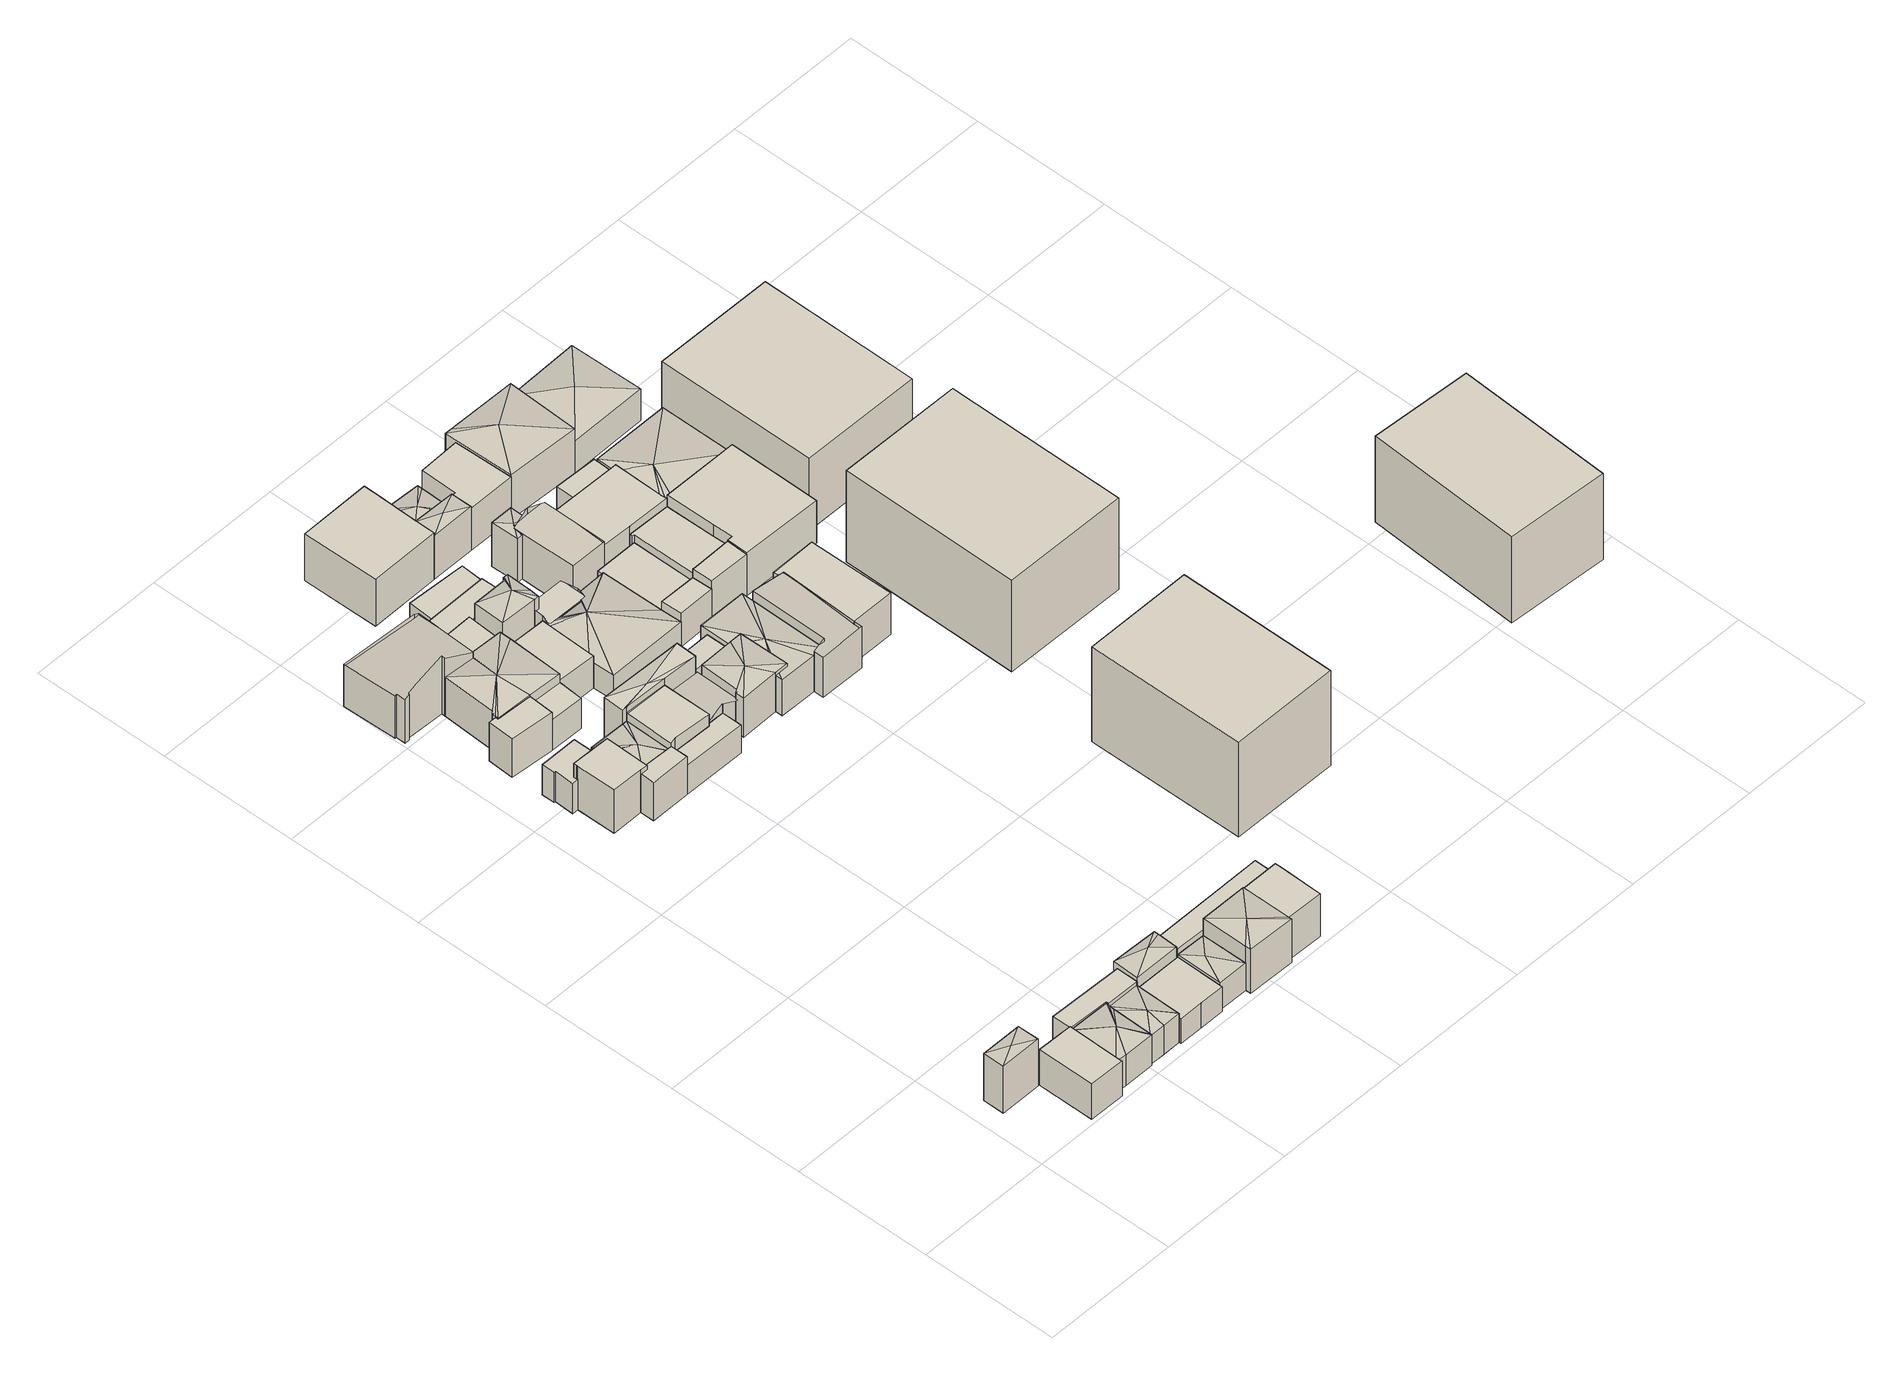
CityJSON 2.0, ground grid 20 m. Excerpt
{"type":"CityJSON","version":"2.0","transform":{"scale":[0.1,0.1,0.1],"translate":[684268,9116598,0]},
"CityObjects":{
"building1":{"type":"Building","attributes":{"Building Type":"Residential","Roof Shape":"hip","Roof Material":"Concrete Glazed Tile","Roof Material Code":"1","Roof Direction":"west","Building Height":7.75,"Roof Slope":20.3,"Footprint Area":18.51,"Solar PV Capacity Low":2.32,"Solar PV Capacity High":3.04,"Solar Annual Energy Low":3343,"Solar Annual Energy High":4405,"Suitable PV Area":13.84},"geometry":[{"type":"MultiSurface","lod":"2.2","boundaries":[[[0,1,2,3]],[[3,2,4,5]],[[2,1,6,4]],[[1,0,7,6]],[[0,3,5,7]],[[5,4,8]],[[4,6,8]],[[6,7,8]],[[7,5,8]]]}]},
"building2":{"type":"Building","attributes":{"Building Type":"Residential","Roof Shape":"shed","Roof Material":"Concrete Glazed Tile","Roof Material Code":"1","Roof Direction":"west","Building Height":5.77,"Roof Slope":11.4,"Footprint Area":43.14,"Solar PV Capacity Low":5.4,"Solar PV Capacity High":7.09,"Solar Annual Energy Low":7788,"Solar Annual Energy High":10264,"Suitable PV Area":32.25},"geometry":[{"type":"MultiSurface","lod":"2.2","boundaries":[[[9,10,11,12,13,14]],[[14,13,15,16]],[[13,12,17,15]],[[12,11,18,17]],[[11,10,19,18]],[[10,9,20,19]],[[9,14,16,20]],[[16,15,17,18,19,20]]]}]},
"building3":{"type":"Building","attributes":{"Building Type":"Residential","Roof Shape":"hip","Roof Material":"Concrete Glazed Tile","Roof Material Code":"1","Roof Direction":"west","Building Height":5.11,"Roof Slope":26,"Footprint Area":44.86,"Solar PV Capacity Low":5.62,"Solar PV Capacity High":7.38,"Solar Annual Energy Low":8099,"Solar Annual Energy High":10674,"Suitable PV Area":33.53},"geometry":[{"type":"MultiSurface","lod":"2.2","boundaries":[[[21,22,23,24,14,13,25,26,27,28]],[[28,27,29,30]],[[27,26,31,29]],[[26,25,32,31]],[[25,13,33,32]],[[13,14,34,33]],[[14,24,35,34]],[[24,23,36,35]],[[23,22,37,36]],[[22,21,38,37]],[[21,28,30,38]],[[30,29,39]],[[29,31,39]],[[31,32,39]],[[32,33,39]],[[33,34,39]],[[34,35,39]],[[35,36,39]],[[36,37,39]],[[37,38,39]],[[38,30,39]]]}]},
"building4":{"type":"Building","attributes":{"Building Type":"Residential","Roof Shape":"shed","Roof Material":"Concrete Glazed Tile","Roof Material Code":"1","Roof Direction":"west","Building Height":5.28,"Roof Slope":12.6,"Footprint Area":32.66,"Solar PV Capacity Low":4.09,"Solar PV Capacity High":5.37,"Solar Annual Energy Low":5897,"Solar Annual Energy High":7772,"Suitable PV Area":24.41},"geometry":[{"type":"MultiSurface","lod":"2.2","boundaries":[[[40,24,23,22,41,42,43]],[[43,42,44,45]],[[42,41,46,44]],[[41,22,47,46]],[[22,23,48,47]],[[23,24,49,48]],[[24,40,50,49]],[[40,43,45,50]],[[45,44,46,47,48,49,50]]]}]},
"building5":{"type":"Building","attributes":{"Building Type":"Residential","Roof Shape":"hip","Roof Material":"Concrete Glazed Tile","Roof Material Code":"1","Roof Direction":"west","Building Height":4.82,"Roof Slope":29.8,"Footprint Area":33.08,"Solar PV Capacity Low":4.14,"Solar PV Capacity High":5.44,"Solar Annual Energy Low":5972,"Solar Annual Energy High":7870,"Suitable PV Area":24.72},"geometry":[{"type":"MultiSurface","lod":"2.2","boundaries":[[[22,21,28,51,52,53,41]],[[41,53,54,55]],[[53,52,56,54]],[[52,51,57,56]],[[51,28,58,57]],[[28,21,59,58]],[[21,22,60,59]],[[22,41,55,60]],[[55,54,61]],[[54,56,61]],[[56,57,61]],[[57,58,61]],[[58,59,61]],[[59,60,61]],[[60,55,61]]]}]},
"building6":{"type":"Building","attributes":{"Building Type":"Residential","Roof Shape":"flat","Roof Material":"Concrete Glazed Tile","Roof Material Code":"1","Roof Direction":"west","Building Height":4.11,"Roof Slope":5.7,"Footprint Area":49.64,"Solar PV Capacity Low":6.21,"Solar PV Capacity High":8.16,"Solar Annual Energy Low":8961,"Solar Annual Energy High":11810,"Suitable PV Area":37.1},"geometry":[{"type":"MultiSurface","lod":"2.2","boundaries":[[[62,41,42,52,53,63,64,65,66,67]],[[67,66,68,69]],[[66,65,70,68]],[[65,64,71,70]],[[64,63,72,71]],[[63,53,73,72]],[[53,52,74,73]],[[52,42,75,74]],[[42,41,76,75]],[[41,62,77,76]],[[62,67,69,77]],[[69,68,70,71,72,73,74,75,76,77]]]}]},
"building7":{"type":"Building","attributes":{"Building Type":"Residential","Roof Shape":"shed","Roof Material":"Concrete Glazed Tile","Roof Material Code":"1","Roof Direction":"west","Building Height":7.03,"Roof Slope":18.5,"Footprint Area":36.71,"Solar PV Capacity Low":4.6,"Solar PV Capacity High":6.04,"Solar Annual Energy Low":6628,"Solar Annual Energy High":8735,"Suitable PV Area":27.44},"geometry":[{"type":"MultiSurface","lod":"2.2","boundaries":[[[78,79,80,81,82,83,84,85,86,87]],[[87,86,88,89]],[[86,85,90,88]],[[85,84,91,90]],[[84,83,92,91]],[[83,82,93,92]],[[82,81,94,93]],[[81,80,95,94]],[[80,79,96,95]],[[79,78,97,96]],[[78,87,89,97]],[[89,88,90,91,92,93,94,95,96,97]]]}]},
"building8":{"type":"Building","attributes":{"Building Type":"Residential","Roof Shape":"hip","Roof Material":"Concrete Glazed Tile","Roof Material Code":"1","Roof Direction":"west","Building Height":5.93,"Roof Slope":24.4,"Footprint Area":25.07,"Solar PV Capacity Low":3.14,"Solar PV Capacity High":4.12,"Solar Annual Energy Low":4525,"Solar Annual Energy High":5964,"Suitable PV Area":18.74},"geometry":[{"type":"MultiSurface","lod":"2.2","boundaries":[[[98,42,62,99,100]],[[100,99,101,102]],[[99,62,103,101]],[[62,42,104,103]],[[42,98,105,104]],[[98,100,102,105]],[[102,101,106]],[[101,103,106]],[[103,104,106]],[[104,105,106]],[[105,102,106]]]}]},
"building9":{"type":"Building","attributes":{"Building Type":"Residential","Roof Shape":"shed","Roof Material":"Concrete Glazed Tile","Roof Material Code":"1","Roof Direction":"west","Building Height":4.85,"Roof Slope":15.8,"Footprint Area":23.13,"Solar PV Capacity Low":2.9,"Solar PV Capacity High":3.8,"Solar Annual Energy Low":4175,"Solar Annual Energy High":5503,"Suitable PV Area":17.29},"geometry":[{"type":"MultiSurface","lod":"2.2","boundaries":[[[107,108,109,110,79,78,87,85,86,111,112]],[[112,111,113,114]],[[111,86,115,113]],[[86,85,116,115]],[[85,87,117,116]],[[87,78,118,117]],[[78,79,119,118]],[[79,110,120,119]],[[110,109,121,120]],[[109,108,122,121]],[[108,107,123,122]],[[107,112,114,123]],[[114,113,115,116,117,118,119,120,121,122,123]]]}]},
"building10":{"type":"Building","attributes":{"Building Type":"Residential","Roof Shape":"shed","Roof Material":"Concrete Glazed Tile","Roof Material Code":"1","Roof Direction":"west","Building Height":6.28,"Roof Slope":18.9,"Footprint Area":23.15,"Solar PV Capacity Low":2.9,"Solar PV Capacity High":3.81,"Solar Annual Energy Low":4180,"Solar Annual Energy High":5509,"Suitable PV Area":17.31},"geometry":[{"type":"MultiSurface","lod":"2.2","boundaries":[[[124,125,126,127,128,129]],[[129,128,130,131]],[[128,127,132,130]],[[127,126,133,132]],[[126,125,134,133]],[[125,124,135,134]],[[124,129,131,135]],[[131,130,132,133,134,135]]]}]},
"building11":{"type":"Building","attributes":{"Building Type":"Residential","Roof Shape":"gable","Roof Material":"Concrete Glazed Tile","Roof Material Code":"1","Roof Direction":"west","Building Height":6.25,"Roof Slope":26.7,"Footprint Area":14.3,"Solar PV Capacity Low":1.79,"Solar PV Capacity High":2.35,"Solar Annual Energy Low":2581,"Solar Annual Energy High":3402,"Suitable PV Area":10.69},"geometry":[{"type":"MultiSurface","lod":"2.2","boundaries":[[[136,83,82,81,137,138]],[[138,137,139,140]],[[137,81,141,139]],[[81,82,142,141]],[[82,83,143,142]],[[83,136,144,143]],[[136,138,140,144]],[[140,139,141,142,143,144]]]}]},
"building12":{"type":"Building","attributes":{"Building Type":"Residential","Roof Shape":"hip","Roof Material":"Concrete Glazed Tile","Roof Material Code":"1","Roof Direction":"west","Building Height":4.52,"Roof Slope":23.3,"Footprint Area":29.41,"Solar PV Capacity Low":3.68,"Solar PV Capacity High":4.84,"Solar Annual Energy Low":5311,"Solar Annual Energy High":6999,"Suitable PV Area":21.99},"geometry":[{"type":"MultiSurface","lod":"2.2","boundaries":[[[67,66,145,146]],[[146,145,147,148]],[[145,66,149,147]],[[66,67,150,149]],[[67,146,148,150]],[[148,147,151]],[[147,149,151]],[[149,150,151]],[[150,148,151]]]}]},
"building13":{"type":"Building","attributes":{"Building Type":"Residential","Roof Shape":"hip","Roof Material":"Concrete Glazed Tile","Roof Material Code":"1","Roof Direction":"west","Building Height":5.37,"Roof Slope":21.7,"Footprint Area":36.06,"Solar PV Capacity Low":4.52,"Solar PV Capacity High":5.93,"Solar Annual Energy Low":6511,"Solar Annual Energy High":8580,"Suitable PV Area":26.96},"geometry":[{"type":"MultiSurface","lod":"2.2","boundaries":[[[152,111,86,84,83,136,153,154,155]],[[155,154,156,157]],[[154,153,158,156]],[[153,136,159,158]],[[136,83,160,159]],[[83,84,161,160]],[[84,86,162,161]],[[86,111,163,162]],[[111,152,164,163]],[[152,155,157,164]],[[157,156,165]],[[156,158,165]],[[158,159,165]],[[159,160,165]],[[160,161,165]],[[161,162,165]],[[162,163,165]],[[163,164,165]],[[164,157,165]]]}]},
"building14":{"type":"Building","attributes":{"Building Type":"Residential","Roof Shape":"gable","Roof Material":"Concrete Glazed Tile","Roof Material Code":"1","Roof Direction":"west","Building Height":7.04,"Roof Slope":33.7,"Footprint Area":104.49,"Solar PV Capacity Low":13.08,"Solar PV Capacity High":17.18,"Solar Annual Energy Low":18864,"Solar Annual Energy High":24861,"Suitable PV Area":78.1},"geometry":[{"type":"MultiSurface","lod":"2.2","boundaries":[[[166,167,168,169,170,171,172,173,174,175,176,177,178,179]],[[179,178,180,181]],[[178,177,182,180]],[[177,176,183,182]],[[176,175,184,183]],[[175,174,185,184]],[[174,173,186,185]],[[173,172,187,186]],[[172,171,188,187]],[[171,170,189,188]],[[170,169,190,189]],[[169,168,191,190]],[[168,167,192,191]],[[167,166,193,192]],[[166,179,181,193]],[[181,180,182,183,184,185,186,187,188,189,190,191,192,193]]]}]},
"building15":{"type":"Building","attributes":{"Building Type":"Residential","Roof Shape":"hip","Roof Material":"Concrete Glazed Tile","Roof Material Code":"1","Roof Direction":"west","Building Height":6.53,"Roof Slope":28.2,"Footprint Area":92.16,"Solar PV Capacity Low":11.54,"Solar PV Capacity High":15.16,"Solar Annual Energy Low":16639,"Solar Annual Energy High":21928,"Suitable PV Area":68.89},"geometry":[{"type":"MultiSurface","lod":"2.2","boundaries":[[[194,195,176,175,174,196,197,126,125,124,198]],[[198,124,199,200]],[[124,125,201,199]],[[125,126,202,201]],[[126,197,203,202]],[[197,196,204,203]],[[196,174,205,204]],[[174,175,206,205]],[[175,176,207,206]],[[176,195,208,207]],[[195,194,209,208]],[[194,198,200,209]],[[200,199,210]],[[199,201,210]],[[201,202,210]],[[202,203,210]],[[203,204,210]],[[204,205,210]],[[205,206,210]],[[206,207,210]],[[207,208,210]],[[208,209,210]],[[209,200,210]]]}]},
"building16":{"type":"Building","attributes":{"Building Type":"Residential","Roof Shape":"gable","Roof Material":"Concrete Glazed Tile","Roof Material Code":"1","Roof Direction":"west","Building Height":4.97,"Roof Slope":31.3,"Footprint Area":18,"Solar PV Capacity Low":2.25,"Solar PV Capacity High":2.96,"Solar Annual Energy Low":3250,"Solar Annual Energy High":4283,"Suitable PV Area":13.45},"geometry":[{"type":"MultiSurface","lod":"2.2","boundaries":[[[211,198,124,129,212]],[[212,129,213,214]],[[129,124,215,213]],[[124,198,216,215]],[[198,211,217,216]],[[211,212,214,217]],[[214,213,215,216,217]]]}]},
"building17":{"type":"Building","attributes":{"Building Type":"Residential","Roof Shape":"hip","Roof Material":"Concrete Glazed Tile","Roof Material Code":"1","Roof Direction":"west","Building Height":7.29,"Roof Slope":22.2,"Footprint Area":52.33,"Solar PV Capacity Low":6.55,"Solar PV Capacity High":8.61,"Solar Annual Energy Low":9448,"Solar Annual Energy High":12451,"Suitable PV Area":39.12},"geometry":[{"type":"MultiSurface","lod":"2.2","boundaries":[[[146,145,218,219,220,221]],[[221,220,222,223]],[[220,219,224,222]],[[219,218,225,224]],[[218,145,226,225]],[[145,146,227,226]],[[146,221,223,227]],[[223,222,228]],[[222,224,228]],[[224,225,228]],[[225,226,228]],[[226,227,228]],[[227,223,228]]]}]},
"building18":{"type":"Building","attributes":{"Building Type":"Residential","Roof Shape":"shed","Roof Material":"Concrete Glazed Tile","Roof Material Code":"1","Roof Direction":"west","Building Height":4.73,"Roof Slope":17.5,"Footprint Area":24.62,"Solar PV Capacity Low":3.08,"Solar PV Capacity High":4.05,"Solar Annual Energy Low":4445,"Solar Annual Energy High":5858,"Suitable PV Area":18.4},"geometry":[{"type":"MultiSurface","lod":"2.2","boundaries":[[[229,230,231,232,233,154,153,136,138,234]],[[234,138,235,236]],[[138,136,237,235]],[[136,153,238,237]],[[153,154,239,238]],[[154,233,240,239]],[[233,232,241,240]],[[232,231,242,241]],[[231,230,243,242]],[[230,229,244,243]],[[229,234,236,244]],[[236,235,237,238,239,240,241,242,243,244]]]}]},
"building19":{"type":"Building","attributes":{"Building Type":"Residential","Roof Shape":"gable","Roof Material":"Concrete Glazed Tile","Roof Material Code":"1","Roof Direction":"west","Building Height":6.64,"Roof Slope":30.9,"Footprint Area":45.6,"Solar PV Capacity Low":5.71,"Solar PV Capacity High":7.5,"Solar Annual Energy Low":8232,"Solar Annual Energy High":10850,"Suitable PV Area":34.08},"geometry":[{"type":"MultiSurface","lod":"2.2","boundaries":[[[155,154,233,232,231,245]],[[245,231,246,247]],[[231,232,248,246]],[[232,233,249,248]],[[233,154,250,249]],[[154,155,251,250]],[[155,245,247,251]],[[247,246,248,249,250,251]]]}]},
"building20":{"type":"Building","attributes":{"Building Type":"Residential","Roof Shape":"gable","Roof Material":"Concrete Glazed Tile","Roof Material Code":"1","Roof Direction":"west","Building Height":5.38,"Roof Slope":28.6,"Footprint Area":52.26,"Solar PV Capacity Low":6.54,"Solar PV Capacity High":8.59,"Solar Annual Energy Low":9434,"Solar Annual Energy High":12434,"Suitable PV Area":39.06},"geometry":[{"type":"MultiSurface","lod":"2.2","boundaries":[[[252,253,99,62,67,146,221]],[[221,146,254,255]],[[146,67,256,254]],[[67,62,257,256]],[[62,99,258,257]],[[99,253,259,258]],[[253,252,260,259]],[[252,221,255,260]],[[255,254,256,257,258,259,260]]]}]},
"building21":{"type":"Building","attributes":{"Building Type":"Residential","Roof Shape":"flat","Roof Material":"Concrete Glazed Tile","Roof Material Code":"1","Roof Direction":"west","Building Height":5.26,"Roof Slope":10.2,"Footprint Area":25.27,"Solar PV Capacity Low":3.16,"Solar PV Capacity High":4.16,"Solar Annual Energy Low":4562,"Solar Annual Energy High":6012,"Suitable PV Area":18.89},"geometry":[{"type":"MultiSurface","lod":"2.2","boundaries":[[[176,261,195,262,177,178]],[[178,177,263,264]],[[177,262,265,263]],[[262,195,266,265]],[[195,261,267,266]],[[261,176,268,267]],[[176,178,264,268]],[[263,265,266,267,268,264]]]}]},
"building22":{"type":"Building","attributes":{"Building Type":"Residential","Roof Shape":"hip","Roof Material":"Concrete Glazed Tile","Roof Material Code":"1","Roof Direction":"west","Building Height":7.65,"Roof Slope":22.7,"Footprint Area":36.35,"Solar PV Capacity Low":4.55,"Solar PV Capacity High":5.98,"Solar Annual Energy Low":6563,"Solar Annual Energy High":8649,"Suitable PV Area":27.17},"geometry":[{"type":"MultiSurface","lod":"2.2","boundaries":[[[269,152,155,245,270,271]],[[271,270,272,273]],[[270,245,274,272]],[[245,155,275,274]],[[155,152,276,275]],[[152,269,277,276]],[[269,271,273,277]],[[273,272,278]],[[272,274,278]],[[274,275,278]],[[275,276,278]],[[276,277,278]],[[277,273,278]]]}]},
"building23":{"type":"Building","attributes":{"Building Type":"Residential","Roof Shape":"shed","Roof Material":"Concrete Glazed Tile","Roof Material Code":"1","Roof Direction":"west","Building Height":5.42,"Roof Slope":11.5,"Footprint Area":45.43,"Solar PV Capacity Low":5.69,"Solar PV Capacity High":7.47,"Solar Annual Energy Low":8203,"Solar Annual Energy High":10811,"Suitable PV Area":33.96},"geometry":[{"type":"MultiSurface","lod":"2.2","boundaries":[[[198,211,279,280,281,282,194]],[[194,282,283,284]],[[282,281,285,283]],[[281,280,286,285]],[[280,279,287,286]],[[279,211,288,287]],[[211,198,289,288]],[[198,194,284,289]],[[284,283,285,286,287,288,289]]]}]},
"building24":{"type":"Building","attributes":{"Building Type":"Residential","Roof Shape":"flat","Roof Material":"Concrete Glazed Tile","Roof Material Code":"1","Roof Direction":"west","Building Height":7.08,"Roof Slope":5.2,"Footprint Area":38.78,"Solar PV Capacity Low":4.86,"Solar PV Capacity High":6.38,"Solar Annual Energy Low":7001,"Solar Annual Energy High":9227,"Suitable PV Area":28.99},"geometry":[{"type":"MultiSurface","lod":"2.2","boundaries":[[[221,220,290,291,252]],[[252,291,292,293]],[[291,290,294,292]],[[290,220,295,294]],[[220,221,296,295]],[[221,252,293,296]],[[293,292,294,295,296]]]}]},
"building25":{"type":"Building","attributes":{"Building Type":"Residential","Roof Shape":"gable","Roof Material":"Concrete Glazed Tile","Roof Material Code":"1","Roof Direction":"west","Building Height":4.82,"Roof Slope":32.1,"Footprint Area":35.99,"Solar PV Capacity Low":4.51,"Solar PV Capacity High":5.92,"Solar Annual Energy Low":6499,"Solar Annual Energy High":8565,"Suitable PV Area":26.91},"geometry":[{"type":"MultiSurface","lod":"2.2","boundaries":[[[270,245,231,230,229,297,298,299,300]],[[300,299,301,302]],[[299,298,303,301]],[[298,297,304,303]],[[297,229,305,304]],[[229,230,306,305]],[[230,231,242,306]],[[231,245,307,242]],[[245,270,308,307]],[[270,300,302,308]],[[302,301,303,304,305,306,242,307,308]]]}]},
"building26":{"type":"Building","attributes":{"Building Type":"Residential","Roof Shape":"flat","Roof Material":"Concrete Glazed Tile","Roof Material Code":"1","Roof Direction":"west","Building Height":4.41,"Roof Slope":14.9,"Footprint Area":41.19,"Solar PV Capacity Low":5.16,"Solar PV Capacity High":6.77,"Solar Annual Energy Low":7437,"Solar Annual Energy High":9801,"Suitable PV Area":30.79},"geometry":[{"type":"MultiSurface","lod":"2.2","boundaries":[[[309,310,311,312,313,314,179,178,177,262]],[[262,177,315,316]],[[177,178,317,315]],[[178,179,318,317]],[[179,314,319,318]],[[314,313,320,319]],[[313,312,321,320]],[[312,311,322,321]],[[311,310,323,322]],[[310,309,324,323]],[[309,262,316,324]],[[316,315,317,318,319,320,321,322,323,324]]]}]},
"building27":{"type":"Building","attributes":{"Building Type":"Residential","Roof Shape":"hip","Roof Material":"Concrete Glazed Tile","Roof Material Code":"1","Roof Direction":"west","Building Height":6.79,"Roof Slope":29,"Footprint Area":28.28,"Solar PV Capacity Low":3.54,"Solar PV Capacity High":4.65,"Solar Annual Energy Low":5106,"Solar Annual Energy High":6729,"Suitable PV Area":21.14},"geometry":[{"type":"MultiSurface","lod":"2.2","boundaries":[[[311,310,309,325,326,327,328,329]],[[329,328,330,331]],[[328,327,332,330]],[[327,326,333,332]],[[326,325,334,333]],[[325,309,335,334]],[[309,310,336,335]],[[310,311,337,336]],[[311,329,331,337]],[[331,330,338]],[[330,332,338]],[[332,333,338]],[[333,334,338]],[[334,335,338]],[[335,336,338]],[[336,337,338]],[[337,331,338]]]}]},
"building28":{"type":"Building","attributes":{"Building Type":"Residential","Roof Shape":"flat","Roof Material":"Concrete Glazed Tile","Roof Material Code":"1","Roof Direction":"west","Building Height":4.43,"Roof Slope":12.3,"Footprint Area":28.59,"Solar PV Capacity Low":3.58,"Solar PV Capacity High":4.7,"Solar Annual Energy Low":5163,"Solar Annual Energy High":6804,"Suitable PV Area":21.37},"geometry":[{"type":"MultiSurface","lod":"2.2","boundaries":[[[339,314,313,340]],[[340,313,320,341]],[[313,314,319,320]],[[314,339,342,319]],[[339,340,341,342]],[[341,320,319,342]]]}]},
"building29":{"type":"Building","attributes":{"Building Type":"Residential","Roof Shape":"gable","Roof Material":"Concrete Glazed Tile","Roof Material Code":"1","Roof Direction":"west","Building Height":7.79,"Roof Slope":34.7,"Footprint Area":114.75,"Solar PV Capacity Low":14.37,"Solar PV Capacity High":18.87,"Solar Annual Energy Low":20717,"Solar Annual Energy High":27303,"Suitable PV Area":85.77},"geometry":[{"type":"MultiSurface","lod":"2.2","boundaries":[[[343,344,345,346,347,348]],[[348,347,349,350]],[[347,346,351,349]],[[346,345,352,351]],[[345,344,353,352]],[[344,343,354,353]],[[343,348,350,354]],[[350,349,351,352,353,354]]]}]},
"building30":{"type":"Building","attributes":{"Building Type":"Residential","Roof Shape":"hip","Roof Material":"Concrete Glazed Tile","Roof Material Code":"1","Roof Direction":"west","Building Height":6.45,"Roof Slope":26.1,"Footprint Area":51.52,"Solar PV Capacity Low":6.45,"Solar PV Capacity High":8.47,"Solar Annual Energy Low":9301,"Solar Annual Energy High":12258,"Suitable PV Area":38.51},"geometry":[{"type":"MultiSurface","lod":"2.2","boundaries":[[[355,299,298,297,356,357,358,359]],[[359,358,360,361]],[[358,357,362,360]],[[357,356,363,362]],[[356,297,364,363]],[[297,298,365,364]],[[298,299,366,365]],[[299,355,367,366]],[[355,359,361,367]],[[361,360,368]],[[360,362,368]],[[362,363,368]],[[363,364,368]],[[364,365,368]],[[365,366,368]],[[366,367,368]],[[367,361,368]]]}]},
"building31":{"type":"Building","attributes":{"Building Type":"Residential","Roof Shape":"gable","Roof Material":"Concrete Glazed Tile","Roof Material Code":"1","Roof Direction":"west","Building Height":5.21,"Roof Slope":29.6,"Footprint Area":15.2,"Solar PV Capacity Low":1.9,"Solar PV Capacity High":2.5,"Solar Annual Energy Low":2745,"Solar Annual Energy High":3618,"Suitable PV Area":11.37},"geometry":[{"type":"MultiSurface","lod":"2.2","boundaries":[[[271,369,370,371]],[[371,370,372,373]],[[370,369,374,372]],[[369,271,375,374]],[[271,371,373,375]],[[373,372,374,375]]]}]},
"building32":{"type":"Building","attributes":{"Building Type":"Residential","Roof Shape":"hip","Roof Material":"Concrete Glazed Tile","Roof Material Code":"1","Roof Direction":"west","Building Height":4.2,"Roof Slope":27.4,"Footprint Area":133.66,"Solar PV Capacity Low":16.73,"Solar PV Capacity High":21.98,"Solar Annual Energy Low":24131,"Solar Annual Energy High":31803,"Suitable PV Area":99.91},"geometry":[{"type":"MultiSurface","lod":"2.2","boundaries":[[[376,282,281,280,377,378,379,380,381,382,383,384,385]],[[385,384,386,387]],[[384,383,388,386]],[[383,382,389,388]],[[382,381,390,389]],[[381,380,391,390]],[[380,379,392,391]],[[379,378,393,392]],[[378,377,394,393]],[[377,280,395,394]],[[280,281,396,395]],[[281,282,397,396]],[[282,376,398,397]],[[376,385,387,398]],[[387,386,399]],[[386,388,399]],[[388,389,399]],[[389,390,399]],[[390,391,399]],[[391,392,399]],[[392,393,399]],[[393,394,399]],[[394,395,399]],[[395,396,399]],[[396,397,399]],[[397,398,399]],[[398,387,399]]]}]},
"building33":{"type":"Building","attributes":{"Building Type":"Residential","Roof Shape":"gable","Roof Material":"Concrete Glazed Tile","Roof Material Code":"1","Roof Direction":"west","Building Height":4.42,"Roof Slope":29.2,"Footprint Area":21.94,"Solar PV Capacity Low":2.75,"Solar PV Capacity High":3.61,"Solar Annual Energy Low":3961,"Solar Annual Energy High":5221,"Suitable PV Area":16.4},"geometry":[{"type":"MultiSurface","lod":"2.2","boundaries":[[[328,327,326,385,384,383,382,400]],[[400,382,401,402]],[[382,383,403,401]],[[383,384,404,403]],[[384,385,405,404]],[[385,326,406,405]],[[326,327,407,406]],[[327,328,408,407]],[[328,400,402,408]],[[402,401,403,404,405,406,407,408]]]}]},
"building34":{"type":"Building","attributes":{"Building Type":"Residential","Roof Shape":"hip","Roof Material":"Clay Tile Shingle","Roof Material Code":"3","Roof Direction":"west","Building Height":6.05,"Roof Slope":20.7,"Footprint Area":78.44,"Solar PV Capacity Low":9.82,"Solar PV Capacity High":12.9,"Solar Annual Energy Low":14162,"Solar Annual Energy High":18664,"Suitable PV Area":58.63},"geometry":[{"type":"MultiSurface","lod":"2.2","boundaries":[[[409,355,359,358,357,410,411,412,413,414]],[[414,413,415,416]],[[413,412,417,415]],[[412,411,418,417]],[[411,410,419,418]],[[410,357,420,419]],[[357,358,421,420]],[[358,359,422,421]],[[359,355,423,422]],[[355,409,424,423]],[[409,414,416,424]],[[416,415,425]],[[415,417,425]],[[417,418,425]],[[418,419,425]],[[419,420,425]],[[420,421,425]],[[421,422,425]],[[422,423,425]],[[423,424,425]],[[424,416,425]]]}]},
"building35":{"type":"Building","attributes":{"Building Type":"Residential","Roof Shape":"hip","Roof Material":"Concrete Glazed Tile","Roof Material Code":"1","Roof Direction":"west","Building Height":7.32,"Roof Slope":24.6,"Footprint Area":20.01,"Solar PV Capacity Low":2.51,"Solar PV Capacity High":3.29,"Solar Annual Energy Low":3613,"Solar Annual Energy High":4761,"Suitable PV Area":14.96},"geometry":[{"type":"MultiSurface","lod":"2.2","boundaries":[[[426,427,344,343]],[[343,344,428,429]],[[344,427,430,428]],[[427,426,431,430]],[[426,343,429,431]],[[429,428,432]],[[428,430,432]],[[430,431,432]],[[431,429,432]]]}]},
"building36":{"type":"Building","attributes":{"Building Type":"Residential","Roof Shape":"hip","Roof Material":"Concrete Glazed Tile","Roof Material Code":"1","Roof Direction":"west","Building Height":4.04,"Roof Slope":20.6,"Footprint Area":42.5,"Solar PV Capacity Low":5.32,"Solar PV Capacity High":6.99,"Solar Annual Energy Low":7674,"Solar Annual Energy High":10113,"Suitable PV Area":31.77},"geometry":[{"type":"MultiSurface","lod":"2.2","boundaries":[[[433,434,345,344,427,435,436]],[[436,435,437,438]],[[435,427,439,437]],[[427,344,440,439]],[[344,345,441,440]],[[345,434,442,441]],[[434,433,443,442]],[[433,436,438,443]],[[438,437,444]],[[437,439,444]],[[439,440,444]],[[440,441,444]],[[441,442,444]],[[442,443,444]],[[443,438,444]]]}]},
"building37":{"type":"Building","attributes":{"Building Type":"Residential","Roof Shape":"shed","Roof Material":"Concrete Glazed Tile","Roof Material Code":"1","Roof Direction":"west","Building Height":5.47,"Roof Slope":17.9,"Footprint Area":15.64,"Solar PV Capacity Low":1.96,"Solar PV Capacity High":2.57,"Solar Annual Energy Low":2824,"Solar Annual Energy High":3722,"Suitable PV Area":11.69},"geometry":[{"type":"MultiSurface","lod":"2.2","boundaries":[[[445,379,378,446]],[[446,378,447,448]],[[378,379,449,447]],[[379,445,450,449]],[[445,446,448,450]],[[448,447,449,450]]]}]},
"building38":{"type":"Building","attributes":{"Building Type":"Residential","Roof Shape":"hip","Roof Material":"Concrete Glazed Tile","Roof Material Code":"1","Roof Direction":"west","Building Height":7.3,"Roof Slope":24.6,"Footprint Area":9.76,"Solar PV Capacity Low":1.22,"Solar PV Capacity High":1.61,"Solar Annual Energy Low":1763,"Solar Annual Energy High":2323,"Suitable PV Area":7.3},"geometry":[{"type":"MultiSurface","lod":"2.2","boundaries":[[[451,452,453,454,455,456]],[[456,455,457,458]],[[455,454,459,457]],[[454,453,460,459]],[[453,452,461,460]],[[452,451,462,461]],[[451,456,458,462]],[[458,457,463]],[[457,459,463]],[[459,460,463]],[[460,461,463]],[[461,462,463]],[[462,458,463]]]}]},
"building39":{"type":"Building","attributes":{"Building Type":"Residential","Roof Shape":"gable","Roof Material":"Concrete Glazed Tile","Roof Material Code":"1","Roof Direction":"west","Building Height":7.63,"Roof Slope":32.4,"Footprint Area":50.1,"Solar PV Capacity Low":6.27,"Solar PV Capacity High":8.24,"Solar Annual Energy Low":9046,"Solar Annual Energy High":11922,"Suitable PV Area":37.45},"geometry":[{"type":"MultiSurface","lod":"2.2","boundaries":[[[453,464,465,466,467,468,455,454]],[[454,455,469,470]],[[455,468,471,469]],[[468,467,472,471]],[[467,466,473,472]],[[466,465,474,473]],[[465,464,475,474]],[[464,453,476,475]],[[453,454,470,476]],[[470,469,471,472,473,474,475,476]]]}]},
"building40":{"type":"Building","attributes":{"Building Type":"Residential","Roof Shape":"flat","Roof Material":"Clay Tile Shingle","Roof Material Code":"3","Roof Direction":"west","Building Height":4.12,"Roof Slope":8.1,"Footprint Area":58.91,"Solar PV Capacity Low":7.38,"Solar PV Capacity High":9.69,"Solar Annual Energy Low":10636,"Solar Annual Energy High":14017,"Suitable PV Area":44.04},"geometry":[{"type":"MultiSurface","lod":"2.2","boundaries":[[[477,478,381,380,379,445,479,480,481]],[[481,480,482,483]],[[480,479,484,482]],[[479,445,485,484]],[[445,379,486,485]],[[379,380,487,486]],[[380,381,488,487]],[[381,478,489,488]],[[478,477,490,489]],[[477,481,483,490]],[[483,482,484,485,486,487,488,489,490]]]}]},
"building41":{"type":"Building","attributes":{"Building Type":"Residential","Roof Shape":"gable","Roof Material":"Concrete Glazed Tile","Roof Material Code":"1","Roof Direction":"west","Building Height":6.69,"Roof Slope":29.8,"Footprint Area":66.37,"Solar PV Capacity Low":8.31,"Solar PV Capacity High":10.92,"Solar Annual Energy Low":11984,"Solar Annual Energy High":15793,"Suitable PV Area":49.62},"geometry":[{"type":"MultiSurface","lod":"2.2","boundaries":[[[491,413,412,411,492,493,494,495]],[[495,494,496,497]],[[494,493,498,496]],[[493,492,499,498]],[[492,411,500,499]],[[411,412,501,500]],[[412,413,502,501]],[[413,491,503,502]],[[491,495,497,503]],[[497,496,498,499,500,501,502,503]]]}]},
"building42":{"type":"Building","attributes":{"Building Type":"Residential","Roof Shape":"flat","Roof Material":"Concrete Glazed Tile","Roof Material Code":"1","Roof Direction":"west","Building Height":7.04,"Roof Slope":7.7,"Footprint Area":54.72,"Solar PV Capacity Low":6.85,"Solar PV Capacity High":9,"Solar Annual Energy Low":9880,"Solar Annual Energy High":13021,"Suitable PV Area":40.9},"geometry":[{"type":"MultiSurface","lod":"2.2","boundaries":[[[426,504,505,436,435,427]],[[427,435,506,507]],[[435,436,508,506]],[[436,505,509,508]],[[505,504,510,509]],[[504,426,511,510]],[[426,427,507,511]],[[507,506,508,509,510,511]]]}]},
"building43":{"type":"Building","attributes":{"Building Type":"Residential","Roof Shape":"gable","Roof Material":"Concrete Glazed Tile","Roof Material Code":"1","Roof Direction":"west","Building Height":6.86,"Roof Slope":29.5,"Footprint Area":17.81,"Solar PV Capacity Low":2.23,"Solar PV Capacity High":2.93,"Solar Annual Energy Low":3216,"Solar Annual Energy High":4238,"Suitable PV Area":13.31},"geometry":[{"type":"MultiSurface","lod":"2.2","boundaries":[[[512,513,480,479,445,446]],[[446,445,514,515]],[[445,479,516,514]],[[479,480,517,516]],[[480,513,518,517]],[[513,512,519,518]],[[512,446,515,519]],[[515,514,516,517,518,519]]]}]},
"building44":{"type":"Building","attributes":{"Building Type":"Residential","Roof Shape":"shed","Roof Material":"Concrete Glazed Tile","Roof Material Code":"1","Roof Direction":"west","Building Height":5.22,"Roof Slope":14.7,"Footprint Area":63.12,"Solar PV Capacity Low":7.9,"Solar PV Capacity High":10.38,"Solar Annual Energy Low":11395,"Solar Annual Energy High":15018,"Suitable PV Area":47.18},"geometry":[{"type":"MultiSurface","lod":"2.2","boundaries":[[[513,520,521,522,523,477,481,480]],[[480,481,524,525]],[[481,477,526,524]],[[477,523,527,526]],[[523,522,528,527]],[[522,521,529,528]],[[521,520,530,529]],[[520,513,531,530]],[[513,480,525,531]],[[525,524,526,527,528,529,530,531]]]}]},
"building45":{"type":"Building","attributes":{"Building Type":"Residential","Roof Shape":"flat","Roof Material":"Concrete Glazed Tile","Roof Material Code":"1","Roof Direction":"west","Building Height":6.92,"Roof Slope":13.9,"Footprint Area":75.43,"Solar PV Capacity Low":9.44,"Solar PV Capacity High":12.41,"Solar Annual Energy Low":13619,"Solar Annual Energy High":17949,"Suitable PV Area":56.39},"geometry":[{"type":"MultiSurface","lod":"2.2","boundaries":[[[532,491,495,494,533,534]],[[534,533,535,536]],[[533,494,496,535]],[[494,495,537,496]],[[495,491,538,537]],[[491,532,539,538]],[[532,534,536,539]],[[536,535,496,537,538,539]]]}]},
"building46":{"type":"Building","attributes":{"Building Type":"Residential","Roof Shape":"shed","Roof Material":"Concrete Glazed Tile","Roof Material Code":"1","Roof Direction":"west","Building Height":6.55,"Roof Slope":14.3,"Footprint Area":88.01,"Solar PV Capacity Low":11.02,"Solar PV Capacity High":14.47,"Solar Annual Energy Low":15890,"Solar Annual Energy High":20942,"Suitable PV Area":65.79},"geometry":[{"type":"MultiSurface","lod":"2.2","boundaries":[[[540,541,542,467,466,523,522,543]],[[543,522,544,545]],[[522,523,546,544]],[[523,466,547,546]],[[466,467,548,547]],[[467,542,549,548]],[[542,541,550,549]],[[541,540,551,550]],[[540,543,545,551]],[[545,544,546,547,548,549,550,551]]]}]},
"building47":{"type":"Building","attributes":{"Building Type":"Office Building","Roof Shape":"flat","Roof Material":"Asbestos Sheet","Roof Material Code":"4","Roof Direction":"west","Building Height":15.83,"Roof Slope":6.5,"Footprint Area":365.49,"Solar PV Capacity Low":49.28,"Solar PV Capacity High":64.73,"Solar Annual Energy Low":71063,"Solar Annual Energy High":93655,"Suitable PV Area":294.22},"geometry":[{"type":"MultiSurface","lod":"2.2","boundaries":[[[552,553,554,555]],[[555,554,556,557]],[[554,553,558,556]],[[553,552,559,558]],[[552,555,557,559]],[[557,556,558,559]]]}]},
"building48":{"type":"Building","attributes":{"Building Type":"Residential","Roof Shape":"flat","Roof Material":"Concrete Glazed Tile","Roof Material Code":"1","Roof Direction":"west","Building Height":5.27,"Roof Slope":12.3,"Footprint Area":20.99,"Solar PV Capacity Low":2.63,"Solar PV Capacity High":3.45,"Solar Annual Energy Low":3790,"Solar Annual Energy High":4995,"Suitable PV Area":15.69},"geometry":[{"type":"MultiSurface","lod":"2.2","boundaries":[[[560,542,541,561,562]],[[562,561,563,564]],[[561,541,565,563]],[[541,542,566,565]],[[542,560,567,566]],[[560,562,564,567]],[[564,563,565,566,567]]]}]},
"building49":{"type":"Building","attributes":{"Building Type":"Residential","Roof Shape":"hip","Roof Material":"Concrete Glazed Tile","Roof Material Code":"1","Roof Direction":"west","Building Height":7.45,"Roof Slope":21.7,"Footprint Area":112.04,"Solar PV Capacity Low":14.03,"Solar PV Capacity High":18.43,"Solar Annual Energy Low":20228,"Solar Annual Energy High":26659,"Suitable PV Area":83.75},"geometry":[{"type":"MultiSurface","lod":"2.2","boundaries":[[[504,568,569,570,571]],[[571,570,572,573]],[[570,569,574,572]],[[569,568,575,574]],[[568,504,576,575]],[[504,571,573,576]],[[573,572,577]],[[572,574,577]],[[574,575,577]],[[575,576,577]],[[576,573,577]]]}]},
"building50":{"type":"Building","attributes":{"Building Type":"Residential","Roof Shape":"flat","Roof Material":"Concrete Glazed Tile","Roof Material Code":"1","Roof Direction":"west","Building Height":7.06,"Roof Slope":9.2,"Footprint Area":149.96,"Solar PV Capacity Low":18.78,"Solar PV Capacity High":24.66,"Solar Annual Energy Low":27074,"Solar Annual Energy High":35681,"Suitable PV Area":112.09},"geometry":[{"type":"MultiSurface","lod":"2.2","boundaries":[[[513,512,578,579,522,521,520]],[[520,521,580,581]],[[521,522,582,580]],[[522,579,583,582]],[[579,578,584,583]],[[578,512,585,584]],[[512,513,586,585]],[[513,520,581,586]],[[581,580,582,583,584,585,586]]]}]},
"building51":{"type":"Building","attributes":{"Building Type":"Residential","Roof Shape":"hip","Roof Material":"Concrete Glazed Tile","Roof Material Code":"1","Roof Direction":"west","Building Height":5.68,"Roof Slope":29.2,"Footprint Area":122.94,"Solar PV Capacity Low":15.39,"Solar PV Capacity High":20.22,"Solar Annual Energy Low":22196,"Solar Annual Energy High":29252,"Suitable PV Area":91.9},"geometry":[{"type":"MultiSurface","lod":"2.2","boundaries":[[[587,561,541,540,543,522,588,579]],[[579,588,589,590]],[[588,522,591,589]],[[522,543,592,591]],[[543,540,593,592]],[[540,541,594,593]],[[541,561,595,594]],[[561,587,596,595]],[[587,579,590,596]],[[590,589,597]],[[589,591,597]],[[591,592,597]],[[592,593,597]],[[593,594,597]],[[594,595,597]],[[595,596,597]],[[596,590,597]]]}]},
"building52":{"type":"Building","attributes":{"Building Type":"Office Building","Roof Shape":"flat","Roof Material":"Asbestos Sheet","Roof Material Code":"4","Roof Direction":"west","Building Height":15.23,"Roof Slope":12.3,"Footprint Area":479.21,"Solar PV Capacity Low":64.62,"Solar PV Capacity High":84.87,"Solar Annual Energy Low":93174,"Solar Annual Energy High":122796,"Suitable PV Area":385.77},"geometry":[{"type":"MultiSurface","lod":"2.2","boundaries":[[[598,599,600,601]],[[601,600,602,603]],[[600,599,604,602]],[[599,598,605,604]],[[598,601,603,605]],[[603,602,604,605]]]}]},
"building53":{"type":"Building","attributes":{"Building Type":"Residential","Roof Shape":"hip","Roof Material":"Concrete Glazed Tile","Roof Material Code":"1","Roof Direction":"west","Building Height":5.27,"Roof Slope":25.9,"Footprint Area":118.61,"Solar PV Capacity Low":14.85,"Solar PV Capacity High":19.51,"Solar Annual Energy Low":21414,"Solar Annual Energy High":28222,"Suitable PV Area":88.66},"geometry":[{"type":"MultiSurface","lod":"2.2","boundaries":[[[606,607,569,568]],[[568,569,608,609]],[[569,607,610,608]],[[607,606,611,610]],[[606,568,609,611]],[[609,608,612]],[[608,610,612]],[[610,611,612]],[[611,609,612]]]}]},
"building54":{"type":"Building","attributes":{"Building Type":"Office Building","Roof Shape":"flat","Roof Material":"Asbestos Sheet","Roof Material Code":"4","Roof Direction":"west","Building Height":12.05,"Roof Slope":9.9,"Footprint Area":413.01,"Solar PV Capacity Low":55.69,"Solar PV Capacity High":73.14,"Solar Annual Energy Low":80302,"Solar Annual Energy High":105832,"Suitable PV Area":332.47},"geometry":[{"type":"MultiSurface","lod":"2.2","boundaries":[[[613,614,615,616]],[[616,615,617,618]],[[615,614,619,617]],[[614,613,620,619]],[[613,616,618,620]],[[618,617,619,620]]]}]},
"building55":{"type":"Building","attributes":{"Building Type":"Office Building","Roof Shape":"flat","Roof Material":"Asbestos Sheet","Roof Material Code":"4","Roof Direction":"west","Building Height":14.33,"Roof Slope":5.7,"Footprint Area":337.45,"Solar PV Capacity Low":45.5,"Solar PV Capacity High":59.76,"Solar Annual Energy Low":65611,"Solar Annual Energy High":86471,"Suitable PV Area":271.65},"geometry":[{"type":"MultiSurface","lod":"2.2","boundaries":[[[621,622,623,624]],[[624,623,625,626]],[[623,622,627,625]],[[622,621,628,627]],[[621,624,626,628]],[[626,625,627,628]]]}]}
},
"vertices":[
[31,120,0],[31,89,0],[91,89,0],[91,120,0],[91,89,78],[91,120,78],[31,89,78],[31,120,78],[61,104,80],
[93,89,0],[93,6,0],[145,6,0],[145,7,0],[145,15,0],[146,89,0],[145,15,58],[146,89,58],[145,7,58],[145,6,58],[93,6,59],[93,89,59],
[206,76,0],[207,84,0],[207,88,0],[147,89,0],[161,14,0],[205,14,0],[205,15,0],[205,16,0],[205,15,51],[205,16,51],[205,14,51],[161,14,51],[145,15,51],[146,89,51],[147,89,51],[207,88,51],[207,84,51],[206,76,51],[183,50,57],
[147,117,0],[255,84,0],[256,84,0],[256,115,0],[256,84,53],[256,115,53],[255,84,53],[207,84,53],[207,88,53],[147,89,54],[147,117,54],
[228,16,0],[254,16,0],[254,17,0],[254,17,48],[255,84,48],[254,16,48],[228,16,48],[205,16,48],[206,76,48],[207,84,48],[230,44,53],
[324,84,0],[254,13,0],[289,13,0],[325,13,0],[325,16,0],[326,84,0],[325,16,41],[326,84,41],[325,13,41],[289,13,41],[254,13,41],[254,17,41],[254,16,41],[256,84,41],[255,84,41],[324,84,41],
[61,789,0],[61,787,0],[61,730,0],[107,730,0],[118,730,0],[118,736,0],[119,794,0],[107,794,0],[108,794,0],[61,794,0],[108,794,71],[61,794,72],[107,794,71],[119,794,70],[118,736,70],[118,730,70],[107,730,71],[61,730,72],[61,787,72],[61,789,72],
[257,122,0],[325,114,0],[325,120,0],[325,114,59],[325,120,59],[324,84,59],[256,84,59],[257,122,59],[298,105,63],
[51,834,0],[51,815,0],[53,815,0],[52,787,0],[107,808,0],[107,835,0],[107,808,49],[107,835,49],[108,794,49],[107,794,49],[61,794,50],[61,789,50],[61,787,50],[52,787,50],[53,815,50],[51,815,50],[51,834,50],
[114,911,0],[61,913,0],[61,917,0],[50,917,0],[48,879,0],[112,874,0],[48,879,64],[112,874,63],[50,917,64],[61,917,64],[61,913,64],[114,911,63],
[165,735,0],[107,710,0],[165,710,0],[107,710,63],[165,710,63],[107,730,65],[118,730,65],[118,736,63],[165,735,63],
[369,16,0],[369,83,0],[369,16,45],[369,83,45],[325,16,45],[326,84,45],[343,56,49],
[160,807,0],[166,735,0],[166,736,0],[167,807,0],[166,736,54],[167,807,54],[166,735,54],[165,735,54],[118,736,54],[119,794,54],[108,794,54],[107,808,54],[160,807,54],[144,769,58],
[113,1093,0],[1,1101,0],[3,1022,0],[5,1022,0],[5,1008,0],[12,1008,0],[13,1011,0],[69,1009,0],[69,1004,0],[114,1001,0],[115,1008,0],[118,1056,0],[118,1060,0],[121,1093,0],[118,1060,72],[121,1093,70],[118,1056,72],[115,1008,73],[114,1001,74],[69,1004,96],[69,1009,96],[13,1011,76],[12,1008,76],[5,1008,72],[5,1022,73],[3,1022,71],[1,1101,70],[113,1093,74],
[166,990,0],[166,1006,0],[65,922,0],[61,922,0],[163,909,0],[114,911,65],[163,909,65],[61,913,65],[61,917,65],[61,922,65],[65,922,65],[69,1004,65],[114,1001,65],[115,1008,65],[166,1006,65],[166,990,65],[105,955,75],
[163,908,0],[161,873,0],[112,874,51],[161,873,50],[114,911,50],[163,909,51],[163,908,51],
[369,8,0],[438,7,0],[438,12,0],[438,83,0],[438,12,73],[438,83,73],[438,7,73],[369,8,73],[369,16,73],[369,83,73],[399,42,79],
[257,737,0],[256,738,0],[230,738,0],[230,735,0],[173,736,0],[257,709,0],[165,710,48],[257,709,47],[165,735,48],[166,735,48],[166,736,48],[173,736,48],[230,735,48],[230,738,48],[256,738,47],[257,737,47],
[231,806,0],[230,738,67],[231,806,66],[230,735,67],[173,736,70],[166,736,66],[167,807,67],
[493,83,0],[493,115,0],[369,83,54],[438,83,54],[326,84,54],[324,84,54],[325,114,54],[493,115,54],[493,83,54],
[167,1006,0],[169,1057,0],[118,1056,53],[118,1060,53],[169,1057,53],[166,1006,53],[167,1006,53],[115,1008,53],
[161,837,0],[282,804,0],[283,834,0],[282,804,77],[283,834,77],[231,806,77],[167,807,77],[160,807,77],[161,837,77],[210,814,79],
[219,907,0],[219,913,0],[221,989,0],[218,989,0],[218,989,54],[166,990,55],[221,989,54],[219,913,54],[219,907,54],[163,908,55],[163,909,55],
[492,11,0],[493,73,0],[493,73,71],[493,83,71],[492,11,71],[438,12,71],[438,83,71],
[278,737,0],[283,737,0],[285,797,0],[285,804,0],[285,797,48],[285,804,48],[283,737,50],[278,737,52],[257,737,63],[256,738,63],[231,806,49],[282,804,50],
[178,1057,0],[232,1057,0],[232,1061,0],[231,1094,0],[229,1094,0],[143,1093,0],[118,1056,44],[169,1057,44],[118,1060,44],[121,1093,44],[143,1093,44],[229,1094,44],[231,1094,44],[232,1061,44],[232,1057,44],[178,1057,44],
[177,1012,0],[230,1010,0],[237,1010,0],[238,1024,0],[239,1061,0],[238,1024,68],[239,1061,68],[237,1010,68],[230,1010,68],[177,1012,68],[178,1057,68],[232,1057,68],[232,1061,68],[220,1037,73],
[145,1129,0],[231,1125,0],[231,1125,44],[145,1129,44],
[224,1163,0],[224,1195,0],[225,1256,0],[225,1274,0],[121,1273,0],[122,1162,0],[121,1273,78],[122,1162,78],[225,1274,78],[225,1256,78],[224,1195,78],[224,1163,78],
[335,798,0],[278,724,0],[334,725,0],[354,725,0],[353,798,0],[354,725,65],[353,798,65],[334,725,65],[278,724,65],[278,737,65],[283,737,65],[285,797,65],[335,798,65],[313,755,71],
[283,805,0],[335,805,0],[335,834,0],[335,805,52],[335,834,52],[283,805,52],[283,834,52],
[218,997,0],[220,876,0],[337,877,0],[336,907,0],[335,998,0],[333,998,0],[290,997,0],[290,985,0],[229,986,0],[230,997,0],[229,986,42],[230,997,42],[290,985,42],[290,997,42],[333,998,42],[335,998,42],[336,907,42],[337,877,42],[220,876,42],[219,913,42],[221,989,42],[218,989,42],[218,997,42],[267,962,53],
[290,1024,0],[290,997,50],[290,1024,44],[290,985,44],[229,986,44],[230,997,50],[230,1010,51],[237,1010,51],[238,1024,44],
[335,844,0],[334,715,0],[388,714,0],[405,714,0],[406,827,0],[406,844,0],[406,827,60],[406,844,60],[405,714,60],[388,714,60],[334,715,60],[334,725,60],[354,725,60],[353,798,60],[335,798,60],[335,844,60],[365,770,66],
[288,1163,0],[288,1194,0],[224,1195,73],[224,1163,73],[288,1194,73],[288,1163,73],[256,1179,76],
[295,1254,0],[240,1256,0],[294,1194,0],[295,1247,0],[294,1194,40],[295,1247,40],[288,1194,40],[224,1195,40],[225,1256,40],[240,1256,40],[295,1254,40],[266,1228,45],
[390,907,0],[391,878,0],[337,877,56],[391,878,55],[336,907,56],[390,907,55],
[285,1128,0],[286,1088,0],[294,1088,0],[294,1101,0],[318,1102,0],[318,1128,0],[318,1102,73],[318,1128,73],[294,1101,73],[294,1088,73],[286,1088,73],[285,1128,73],[299,1106,76],
[294,1008,0],[348,1008,0],[348,1010,0],[348,1090,0],[348,1102,0],[318,1102,90],[294,1101,76],[348,1102,77],[348,1090,77],[348,1010,76],[348,1008,76],[294,1008,77],[294,1088,76],
[393,1005,0],[333,1005,0],[391,907,0],[396,907,0],[396,1005,0],[396,907,41],[396,1005,41],[391,907,41],[390,907,41],[336,907,41],[335,998,41],[333,998,41],[333,1005,41],[393,1005,41],
[450,826,0],[388,700,0],[454,699,0],[454,711,0],[458,826,0],[454,711,69],[458,826,67],[454,699,69],[388,700,67],[388,714,67],[405,714,76],[406,827,76],[450,826,71],
[357,1163,0],[355,1249,0],[294,1194,70],[288,1194,70],[295,1247,70],[355,1249,70],[357,1163,70],[288,1163,70],
[450,877,0],[451,908,0],[390,907,69],[391,878,69],[391,907,69],[396,907,69],[451,908,69],[450,877,69],
[459,908,0],[458,936,0],[457,1009,0],[393,1009,0],[396,1005,54],[396,907,54],[393,1005,54],[393,1009,54],[457,1009,52],[458,936,52],[459,908,52],[451,908,52],
[449,834,0],[517,711,0],[516,835,0],[517,711,69],[516,835,69],[458,826,69],[450,826,69],[449,834,69],
[457,1090,0],[455,1090,0],[393,1090,0],[456,1017,0],[457,1009,66],[456,1017,66],[393,1009,67],[348,1010,68],[348,1090,68],[393,1090,67],[455,1090,66],[457,1090,66],
[705,421,0],[546,421,0],[547,190,0],[705,190,0],[547,190,158],[705,190,158],[546,421,158],[705,421,158],
[394,1125,0],[456,1118,0],[456,1123,0],[456,1118,53],[456,1123,53],[455,1090,53],[393,1090,53],[394,1125,53],
[462,1159,0],[466,1264,0],[365,1265,0],[355,1265,0],[365,1265,74],[355,1265,74],[466,1264,74],[462,1159,74],[357,1163,74],[401,1223,83],
[568,875,0],[569,1009,0],[458,936,71],[459,908,71],[457,1009,71],[569,1009,71],[568,875,71],[450,877,71],[451,908,71],
[569,1118,0],[468,1009,0],[468,1009,57],[569,1009,57],[457,1009,57],[456,1017,57],[457,1090,57],[455,1090,57],[456,1118,57],[569,1118,57],[486,1057,67],
[567,566,0],[750,565,0],[751,828,0],[569,829,0],[751,828,152],[569,829,152],[750,565,152],[567,566,152],
[577,1160,0],[575,1267,0],[466,1264,53],[462,1159,53],[575,1267,53],[577,1160,53],[520,1213,63],
[577,895,0],[754,894,0],[755,1127,0],[578,1128,0],[755,1127,120],[578,1128,120],[754,894,120],[577,895,120],
[1179,410,0],[1032,419,0],[1018,191,0],[1166,182,0],[1018,191,143],[1166,182,143],[1032,419,143],[1179,410,143]
]}
